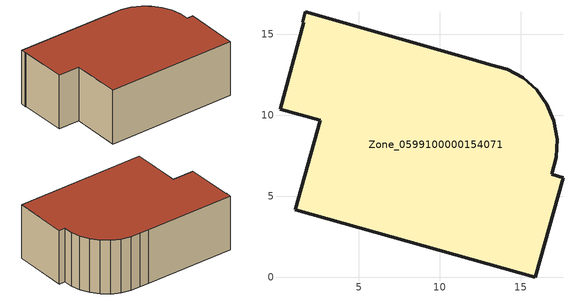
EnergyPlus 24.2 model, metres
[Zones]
Zone_0599100000154071
 floor ground (C_G): 1.58,15.76 1.52,15.78 1.69,16.39 11.99,13.48 13.12,13.14 14.17,12.86 15.16,12.32 16,11.58 16.62,10.67 17.06,9.65 17.26,8.53 17.2,7.41 16.92,6.34 17.62,6.14 15.9,0 1.05,4.15 2.6,9.7 0.12,10.39 z0
 wall outside (C_F): 1.05,4.15 15.9,0 17.62,6.14 16.92,6.34 17.2,7.41 17.26,8.53 17.06,9.65 16.62,10.67 16,11.58 15.16,12.32 14.17,12.86 13.12,13.14 11.99,13.48 1.69,16.39 1.52,15.78 1.58,15.76 0.12,10.39 2.6,9.7 1.05,4.15 z0:6.55
 roof outside (C_R): 2.6,9.7 1.05,4.15 15.9,0 17.62,6.14 16.92,6.34 17.2,7.41 17.26,8.53 17.06,9.65 16.62,10.67 16,11.58 15.16,12.32 14.17,12.86 13.12,13.14 11.99,13.48 1.69,16.39 1.52,15.78 1.58,15.76 0.12,10.39 z6.55
[BUILDING]
Pand.0599100000154071: North Axis=0; Terrain=City; Loads Convergence Tolerance Value=0.04; Temperature Convergence Tolerance Value=0.4; Solar Distribution=FullExterior; Maximum Number of Warmup Days=25; Minimum Number of Warmup Days=1
[Site:Location]
Rotterdam.The.Hague.AP_ZH_NLD Design_Conditions: Latitude=51.96; Longitude=4.45; Time Zone=1; Elevation=-4.5
[SITE:GROUNDTEMPERATURE:BUILDINGSURFACE]
18, 18, 18, 18, 18, 18, 18, 18, 18, 18, 18, 18
[MATERIAL] Thermal Absorptance=0.9; Solar Absorptance=0.7; Visible Absorptance=0.7
Name | Roughness | Thickness | Conductivity | Density | Specific Heat
G.D.1992-2005 | MediumSmooth | 0.15 | 0.06 | 540 | 1210
F.D.1992-2005 | Rough | 0.3 | 0.12 | 1920 | 840
R.D.1992-2005 | MediumRough | 0.2 | 0.08 | 1500 | 1000
[CONSTRUCTION]
C_G: G.D.1992-2005
C_F: F.D.1992-2005
C_R: R.D.1992-2005
[ZONE]
Zone_0599100000154071: Type=1; Multiplier=1; Ceiling Height=Autocalculate; Volume=Autocalculate; Floor Area=autocalculate; Part of Total Floor Area=Yes
[ZONEINFILTRATION:DESIGNFLOWRATE]
Infil_Zone_0599100000154071: Zone or ZoneList or Space or SpaceList=Zone_0599100000154071; Schedule=AlwaysOn; Design Flow Rate Calculation Method=Flow/Area; Flow Rate per Floor Area=0.0021; Constant Term Coefficient=1; Temperature Term Coefficient=0; Velocity Term Coefficient=0; Velocity Squared Term Coefficient=0
[HVACTEMPLATE:ZONE:IDEALLOADSAIRSYSTEM]
Zone_0599100000154071: Maximum Heating Supply Air Temperature=50; Minimum Cooling Supply Air Temperature=13; Maximum Heating Supply Air Humidity Ratio=0.0156; Minimum Cooling Supply Air Humidity Ratio=0.0077; Heating Limit=NoLimit; Cooling Limit=NoLimit; Dehumidification Control Type=ConstantSensibleHeatRatio; Cooling Sensible Heat Ratio=0.7; Dehumidification Setpoint=60; Humidification Control Type=None; Humidification Setpoint=30; Outdoor Air Method=None; Outdoor Air Flow Rate per Person=0.00944; Outdoor Air Flow Rate per Zone Floor Area=0; Outdoor Air Flow Rate per Zone=0; Demand Controlled Ventilation Type=None; Outdoor Air Economizer Type=NoEconomizer; Heat Recovery Type=None; Sensible Heat Recovery Effectiveness=0.7; Latent Heat Recovery Effectiveness=0.65
[ZONECONTROL:THERMOSTAT]
ThermostatControl_Zone_0599100000154071: Zone or ZoneList=Zone_0599100000154071; Control Type Schedule=DualSetpointControlType; Control 1=Thermostat_Zone_0599100000154071; Temperature Difference Between Cutout And Setpoint=0
[THERMOSTATSETPOINT:DUALSETPOINT]
Thermostat_Zone_0599100000154071: Heating Setpoint Temperature Schedule=HeatingSetpoint_Zone_0599100000154071; Cooling Setpoint Temperature Schedule=CoolingSetpoint_Zone_0599100000154071
[SCHEDULE:COMPACT]
HeatingSetpoint_Zone_0599100000154071: Through: 12/31, For: AllDays, Until: 24:00, 21
CoolingSetpoint_Zone_0599100000154071: Through: 12/31, For: AllDays, Until: 24:00, 24
DualSetpointControlType: Through: 12/31, For: AllDays, Until: 24:00, 4
AlwaysOn: Through: 12/31, For: AllDays, Until: 24:00, 1
